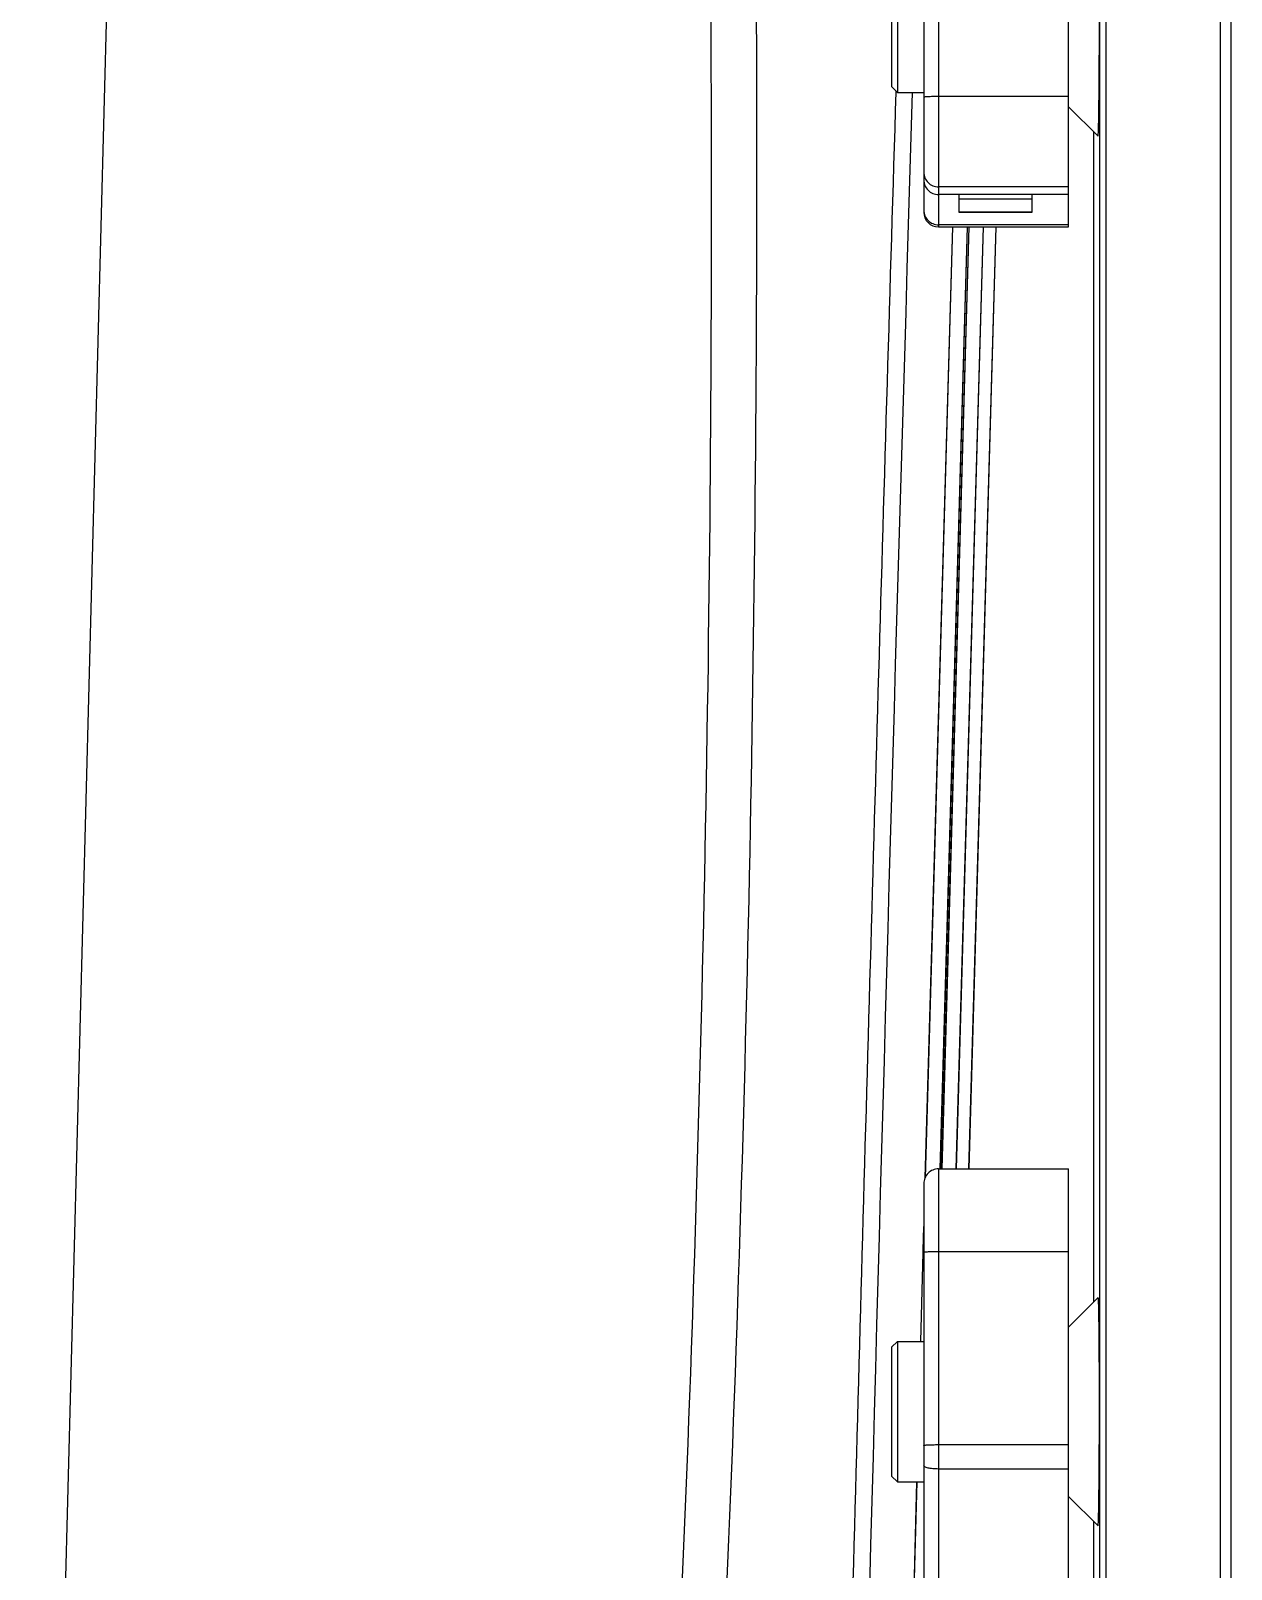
# Model space of a CAD drawing. Header units: millimetres. Extents: x 5828 to 6704, y 123 to 421.
# Drawn here: x 6362.523 to 6365.257, y 233.475 to 236.976 of the extents above; entities that cross this region are included whole.
import ezdxf

# ---------------------------------------------------------------- set-up
doc = ezdxf.new("R2010")
doc.units = ezdxf.units.MM
doc.layers.add('外形图', color=7, linetype='Continuous')

msp = doc.modelspace()

# ---------------------------------------------------------------- linework, layer by layer
at = {"layer": '外形图'}
for p, q in [((6362.7539, 239.2286), (6362.5234, 230.424)), ((6364.5567, 238.419), (6364.5567, 236.5627)), ((6364.8862, 236.5293), (6364.8862, 238.3879)), ((6364.9567, 238.0285), (6364.9567, 232.829)), ((6364.9717, 232.8509), (6364.9717, 238.0438)), ((6365.2317, 238.0438), (6365.2317, 232.8509)), ((6365.2567, 232.8332), (6365.2567, 237.9928)), ((6364.59, 237.3205), (6364.59, 236.5293)), ((6364.4834, 237.1421), (6364.4834, 236.8487)), ((6364.4967, 237.1554), (6364.4967, 236.8354)), ((6364.4834, 236.8487), (6364.4967, 236.8354)), ((6364.493, 236.8389), (6364.4929, 236.8355)), ((6364.4932, 236.8389), (6364.4931, 236.8355)), ((6364.4967, 236.8354), (6364.5567, 236.8354)), ((6364.59, 236.8268), (6364.8862, 236.8268)), ((6364.8862, 236.8027), (6364.9534, 236.7356)), ((6364.9434, 236.7456), (6364.9434, 234.0829)), ((6364.8862, 236.6206), (6364.59, 236.6206)), ((6364.8862, 236.603), (6364.59, 236.603)), ((6364.6364, 236.603), (6364.6364, 236.5628)), ((6364.8031, 236.5926), (6364.6364, 236.5926)), ((6364.8031, 236.5628), (6364.8031, 236.603)), ((6364.6364, 236.5634), (6364.8031, 236.5634)), ((6364.6364, 236.5628), (6364.8031, 236.5628)), ((6364.6364, 236.5628), (6364.6364, 236.5628)), ((6364.8031, 236.5628), (6364.8031, 236.5628)), ((6364.6219, 236.5293), (6364.5593, 234.3656)), ((6364.6222, 236.5293), (6364.5596, 234.3656)), ((6364.8862, 236.5343), (6364.59, 236.5343)), ((6364.59, 236.5293), (6364.8862, 236.5293)), ((6364.6553, 236.5293), (6364.5932, 234.3855)), ((6364.6556, 236.5293), (6364.5936, 234.3854)), ((6364.6591, 236.5293), (6364.5971, 234.3856)), ((6364.6594, 236.5293), (6364.5974, 234.3856)), ((6364.6304, 234.3856), (6364.6925, 236.5293)), ((6364.6308, 234.3856), (6364.6928, 236.5293)), ((6364.6594, 234.3856), (6364.7215, 236.5293)), ((6364.6598, 234.3856), (6364.7217, 236.5293)), ((6364.59, 234.3856), (6364.8863, 234.3856)), ((6364.59, 234.3856), (6364.59, 233.7026)), ((6364.8863, 232.6026), (6364.8863, 234.3856)), ((6364.5567, 234.3521), (6364.5567, 232.502)), ((6364.5556, 234.2333), (6364.5546, 234.1954)), ((6364.5568, 234.2663), (6364.5547, 234.1954)), ((6364.5564, 234.261), (6364.5556, 234.2333)), ((6364.5565, 234.2663), (6364.5564, 234.261)), ((6364.5546, 234.1954), (6364.549, 233.9931)), ((6364.8863, 234.1971), (6364.59, 234.1971)), ((6364.8863, 234.0257), (6364.9537, 234.0932)), ((6364.4834, 233.9797), (6364.4967, 233.9931)), ((6364.4967, 233.9931), (6364.5567, 233.9931)), ((6364.4967, 233.9931), (6364.4967, 233.6731)), ((6364.4834, 233.9797), (6364.4834, 233.6864)), ((6364.59, 233.758), (6364.8863, 233.758)), ((6364.5403, 233.6731), (6364.4821, 231.4414)), ((6364.5407, 233.6731), (6364.4821, 231.4414)), ((6364.4834, 233.6864), (6364.4967, 233.6731)), ((6364.4967, 233.6731), (6364.5567, 233.6731)), ((6364.8863, 233.7026), (6364.59, 233.7026)), ((6364.59, 233.7026), (6364.5901, 232.5722)), ((6364.8863, 233.6404), (6364.9534, 233.5732)), ((6364.9434, 233.5833), (6364.9434, 232.3923))]:
    msp.add_line(p, q, dxfattribs=at)
for centre, radius, start, end in [((7364.0712, 206.5312), 1000, 178.2634283, 178.6309133), ((6364.5901, 236.5627), 0.0334, 179.9558, 269.9596)]:
    msp.add_arc(centre, radius, start, end, dxfattribs=at)
for points, knots in [([(6364.0507, 238.4439), (6364.064, 237.8701), (6364.0789, 236.7216), (6364.0627, 234.9985), (6364.0059, 233.2753), (6363.9403, 232.1275), (6363.9007, 231.554)], [0, 0, 0, 0, 0.249799, 0.499751, 0.749827, 1, 1, 1, 1]), ([(6364.0037, 231.5481), (6364.0234, 231.8354), (6364.0593, 232.4102), (6364.1177, 233.5602), (6364.1653, 234.9985), (6364.183, 236.7246), (6364.1694, 237.875), (6364.1568, 238.4499)], [0, 0, 0, 0, 0.125095, 0.250169, 0.500239, 0.750192, 1, 1, 1, 1]), ([(6364.9534, 236.7356), (6364.9535, 236.7355), (6364.9537, 236.7361), (6364.9537, 236.7367), (6364.9539, 236.7384), (6364.954, 236.7406), (6364.9542, 236.7435), (6364.9544, 236.7486), (6364.9546, 236.7566), (6364.9549, 236.7681), (6364.9552, 236.7819), (6364.9554, 236.798), (6364.9556, 236.8161), (6364.9558, 236.8361), (6364.9561, 236.8659), (6364.9563, 236.9061), (6364.9565, 236.9568), (6364.9566, 236.9915), (6364.9566, 237.0092)], [0, 0, 0, 0, 0.000883, 0.004098, 0.00976, 0.017866, 0.0284, 0.041334, 0.074268, 0.11633, 0.167083, 0.225998, 0.292464, 0.365787, 0.445204, 0.618953, 0.806484, 1, 1, 1, 1]), ([(6364.4929, 236.8355), (6364.4662, 235.9538), (6364.4277, 234.6315), (6364.3794, 232.8691), (6364.3563, 231.9883), (6364.3453, 231.5481)], [0, 0, 0, 0, 0.500303, 0.750251, 1, 1, 1, 1]), ([(6364.5567, 236.8251), (6364.5567, 236.8251), (6364.557, 236.8253), (6364.5574, 236.8254), (6364.5582, 236.8256), (6364.5599, 236.8258), (6364.5627, 236.8261), (6364.5668, 236.8263), (6364.5718, 236.8265), (6364.5796, 236.8267), (6364.5858, 236.8268), (6364.59, 236.8268)], [0, 0, 0, 0, 0.007002, 0.022195, 0.04644, 0.079687, 0.172088, 0.296099, 0.447039, 0.619154, 1, 1, 1, 1]), ([(6364.5567, 236.6538), (6364.5567, 236.6495), (6364.5584, 236.6408), (6364.5659, 236.6297), (6364.5769, 236.6224), (6364.5857, 236.6206), (6364.59, 236.6206)], [0, 0, 0, 0, 0.248915, 0.498508, 0.748963, 1, 1, 1, 1]), ([(6364.5567, 236.6365), (6364.5567, 236.6322), (6364.5584, 236.6234), (6364.5658, 236.6123), (6364.5769, 236.6048), (6364.5857, 236.603), (6364.59, 236.603)], [0, 0, 0, 0, 0.249829, 0.49979, 0.749864, 1, 1, 1, 1]), ([(6364.5567, 236.5675), (6364.5567, 236.5631), (6364.5584, 236.5544), (6364.5659, 236.5434), (6364.5769, 236.536), (6364.5857, 236.5343), (6364.59, 236.5343)], [0, 0, 0, 0, 0.249367, 0.499111, 0.749374, 1, 1, 1, 1]), ([(6364.59, 234.3856), (6364.5857, 234.3856), (6364.5769, 234.3838), (6364.5658, 234.3764), (6364.5584, 234.3652), (6364.5567, 234.3565), (6364.5567, 234.3521)], [0, 0, 0, 0, 0.250041, 0.500063, 0.75005, 1, 1, 1, 1]), ([(6364.59, 234.1971), (6364.5858, 234.1971), (6364.5796, 234.197), (6364.5718, 234.1968), (6364.5668, 234.1966), (6364.5627, 234.1963), (6364.5599, 234.1961), (6364.5582, 234.1959), (6364.5574, 234.1957), (6364.557, 234.1956), (6364.5567, 234.1954), (6364.5567, 234.1953)], [0, 0, 0, 0, 0.380847, 0.552962, 0.703902, 0.827913, 0.920314, 0.95356, 0.977806, 0.992998, 1, 1, 1, 1]), ([(6364.9566, 233.8468), (6364.9566, 233.8632), (6364.9565, 233.8952), (6364.9564, 233.9414), (6364.9562, 233.9778), (6364.9559, 234.0045), (6364.9558, 234.0223), (6364.9556, 234.0383), (6364.9553, 234.0525), (6364.9551, 234.0647), (6364.9549, 234.0748), (6364.9546, 234.0827), (6364.9544, 234.0879), (6364.9542, 234.0908), (6364.954, 234.0922), (6364.954, 234.0928), (6364.9538, 234.0933), (6364.9537, 234.0932)], [0, 0, 0, 0, 0.199208, 0.389139, 0.562873, 0.641657, 0.714076, 0.779469, 0.837241, 0.886863, 0.927885, 0.959933, 0.982719, 0.990574, 0.996049, 0.999147, 1, 1, 1, 1]), ([(6364.9534, 233.5732), (6364.9535, 233.5732), (6364.9537, 233.5738), (6364.9537, 233.5744), (6364.9539, 233.5761), (6364.954, 233.5782), (6364.9542, 233.5812), (6364.9544, 233.5863), (6364.9547, 233.5943), (6364.9549, 233.6058), (6364.9552, 233.6196), (6364.9554, 233.6357), (6364.9556, 233.6538), (6364.9558, 233.6738), (6364.9561, 233.7036), (6364.9563, 233.7438), (6364.9565, 233.7944), (6364.9566, 233.8292), (6364.9566, 233.8468)], [0, 0, 0, 0, 0.000883, 0.004098, 0.00976, 0.017866, 0.0284, 0.041334, 0.074268, 0.11633, 0.167083, 0.225998, 0.292464, 0.365787, 0.445204, 0.618953, 0.806484, 1, 1, 1, 1]), ([(6364.5567, 233.7563), (6364.5567, 233.7564), (6364.557, 233.7565), (6364.5574, 233.7567), (6364.5582, 233.7568), (6364.5599, 233.7571), (6364.5627, 233.7573), (6364.5668, 233.7576), (6364.5718, 233.7578), (6364.5796, 233.758), (6364.5858, 233.758), (6364.59, 233.758)], [0, 0, 0, 0, 0.007002, 0.022194, 0.04644, 0.079686, 0.172087, 0.296098, 0.447038, 0.619153, 1, 1, 1, 1]), ([(6364.59, 233.7026), (6364.5858, 233.7026), (6364.5796, 233.7028), (6364.5717, 233.7038), (6364.5667, 233.7046), (6364.5626, 233.7058), (6364.5592, 233.7071), (6364.5567, 233.7088), (6364.5567, 233.7101)], [0, 0, 0, 0, 0.362949, 0.527937, 0.673942, 0.796122, 0.891118, 1, 1, 1, 1])]:
    msp.add_open_spline(points, degree=3, knots=knots, dxfattribs=at)

doc.saveas('drawing.dxf')
